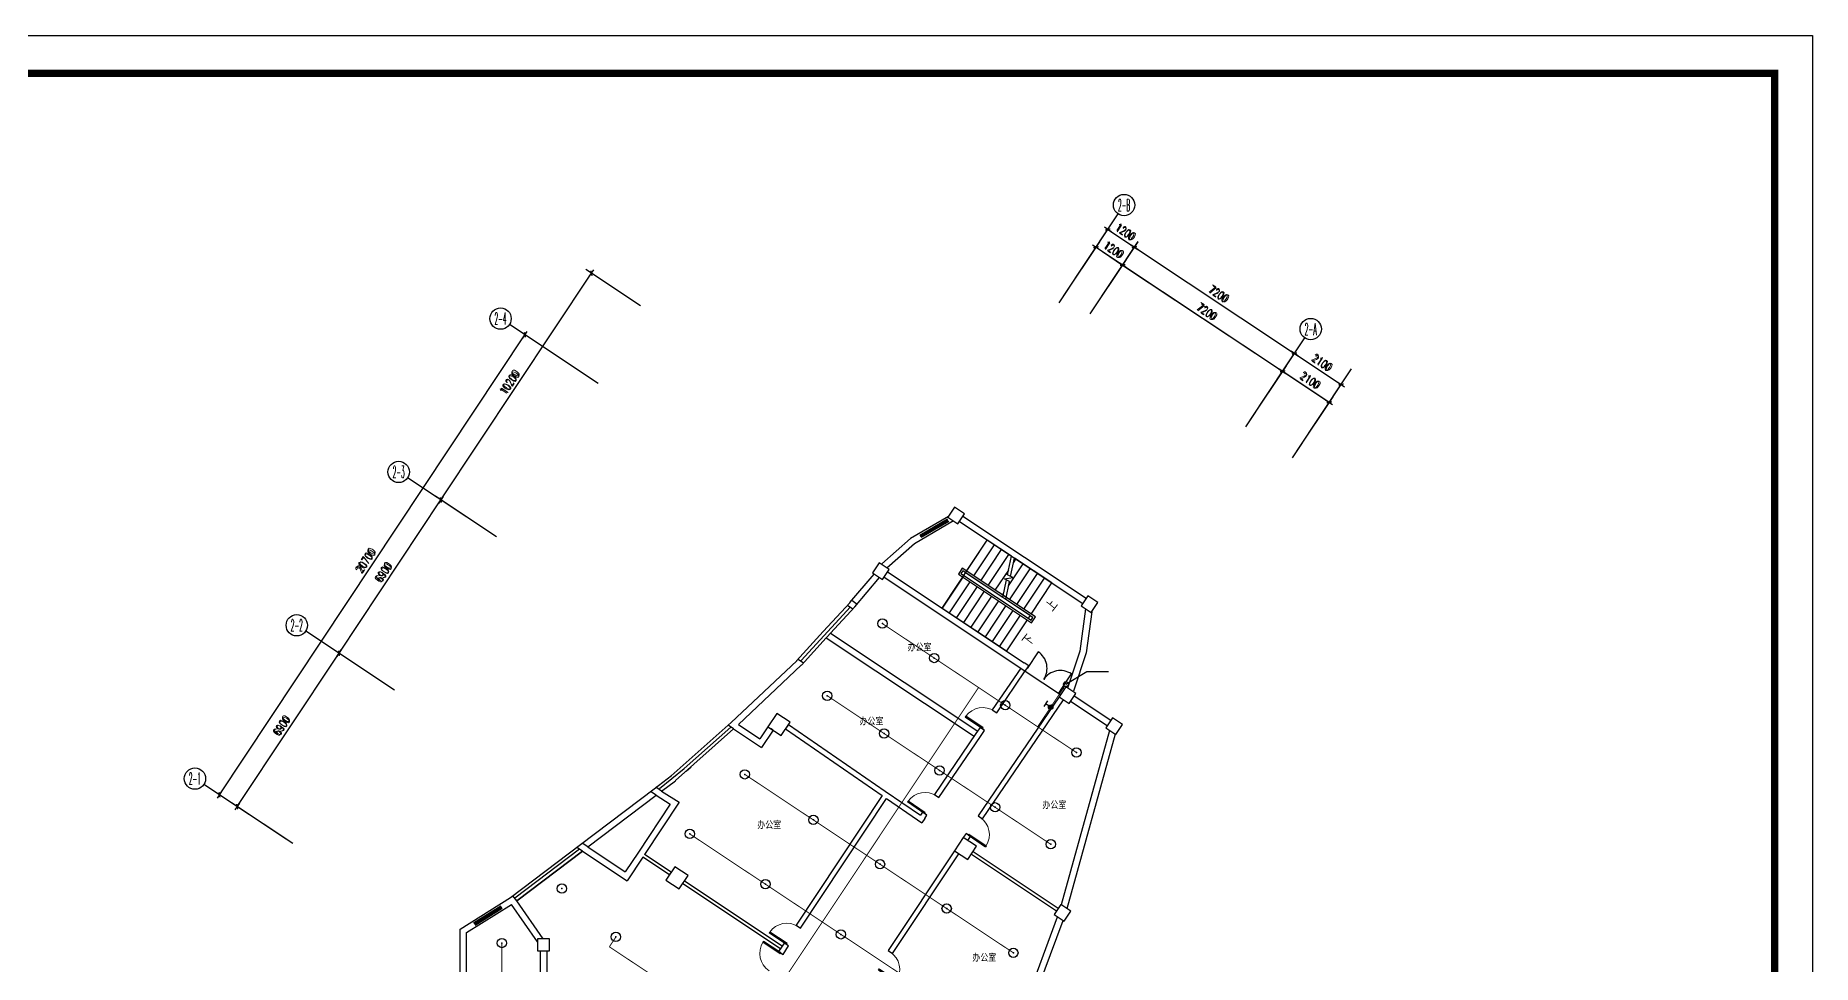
# Model space of a CAD drawing. Extents: x -149393 to 1177518, y -366685 to 296590.
# Drawn here: x 659243 to 725849, y -47495 to -12676 of the extents above; entities that cross this region are included whole.
import ezdxf
from ezdxf.enums import TextEntityAlignment as Align

# ---------------------------------------------------------------- set-up
doc = ezdxf.new("R2010")
doc.units = 0
doc.header["$LTSCALE"] = 1000
doc.header["$MEASUREMENT"] = 0
doc.linetypes.add('常规', pattern=[20, 10, 0, 10])
doc.layers.get('0').update_dxf_attribs({"linetype": 'CONTINUOUS'})
doc.layers.get('Defpoints').update_dxf_attribs({"linetype": 'CONTINUOUS'})
for name, color, linetype in [('AXIS', 3, 'CONTINUOUS'), ('AXIS_TEXT', 7, 'CONTINUOUS'), ('COLUMN', 9, 'CONTINUOUS'), ('EQUIP-动力', 3, 'CONTINUOUS'), ('EQUIP-消防', 3, 'CONTINUOUS'), ('PUB_TITLE', 253, 'CONTINUOUS'), ('STAIR', 2, 'CONTINUOUS'), ('TEL_SYMB', 3, 'CONTINUOUS'), ('TEL_TEXT', 7, 'CONTINUOUS'), ('WALL', 9, 'CONTINUOUS'), ('WINDOW', 4, 'CONTINUOUS'), ('WIRE-消防', 3, '常规')]:
    doc.layers.add(name, color=color, linetype=linetype)
doc.styles.add('_TCH_AXIS', font='COMPLEX', dxfattribs={"bigfont": 'GBCBIG'})
doc.styles.add('_TCH_DIM', font='SIMPLEX', dxfattribs={"bigfont": 'GBCBIG'})
doc.styles.add('_TCH_DIM_T3', font='SIMPLEX', dxfattribs={"width": 0.705882, "bigfont": 'GBCBIG'})
doc.styles.add('_TEL_DIM', font='', dxfattribs={"width": 0.8, "height": 3.5})
doc.styles.add('COMPLEX', font='COMPLEX')
doc.styles.add('DIM_FONT', font='SIMPLEX.shx', dxfattribs={"width": 0.8})
doc.styles.get("Standard").update_dxf_attribs({"font": 'gbenor.shx', "bigfont": 'gbcbig.shx'})
doc.styles.get('_TEL_DIM').set_extended_font_data('SimSun')
doc.dimstyles.new('_TCH_ARCH&&100', dxfattribs={"dimtxt": 297.5, "dimasz": 100, "dimexe": 250, "dimexo": 300, "dimgap": 126.25, "dimtad": 1, "dimdec": 0, "dimzin": 0, "dimdsep": 46, "dimtxsty": '_TCH_DIM_T3', "dimblk": 'ARCHTICK', "dimcen": 0.09, "dimclrt": 7, "dimazin": 2, "dimtfac": 1, "dimtdec": 0, "dimtix": 1, "dimtmove": 2, "dimatfit": 3, "dimfxl": 1, "dimtolj": 1, "dimtzin": 0, "dimarcsym": 0})
doc.dimstyles.new('DIMN', dxfattribs={"dimtxt": 300, "dimasz": 1, "dimexe": 250, "dimexo": 300, "dimgap": 150, "dimtad": 1, "dimdec": 0, "dimdsep": 46, "dimtxsty": 'DIM_FONT', "dimblk": '_DIMX', "dimcen": 2.5, "dimclrt": 7, "dimadec": 0, "dimazin": 0, "dimtfac": 1, "dimtdec": 0, "dimtix": 1, "dimtmove": 2, "dimatfit": 3, "dimldrblk": '_DIMX', "dimfxl": 1, "dimtolj": 1, "dimarcsym": 0})

# ---------------------------------------------------------------- blocks, each defined once
blk = doc.blocks.new('$equip$00001147')
blk.add_circle((0, 0), 0.5)
at = {"flags": 9}
blk.add_attdef('A', (0, 0), '', height=0.00002, dxfattribs=at)
blk = doc.blocks.new('$equip_U$00000304(cyc-PC)')
blk.add_point((0, 0))
blk.add_blockref('$equip$00001147', (0, 0))
at = {"color": 7, "style": '_TEL_DIM', "flags": 1}
blk.add_attdef('A', text='', height=0.00002, dxfattribs=at).set_placement((0, 0), align=Align.MIDDLE_CENTER)
blk = doc.blocks.new('fdhfhfh')
at = {"layer": 'WIRE-消防', "linetype": '常规', "const_width": 35}
blk.add_lwpolyline([(327663, -63863), (313946, -84452)], dxfattribs=at)
blk = doc.blocks.new('$VALVE$00000497')
for p, q in [((78, 138), (-78, 138)), ((0, 50), (0, 138))]:
    blk.add_line(p, q)
at = {"const_width": 49.6}
blk.add_lwpolyline([(25, 0, 1), (-25, 0, 1)], format="xyb", close=True, dxfattribs=at)
blk.add_circle((0, 0), 50)
blk = doc.blocks.new('$equip_U$00000370(cyc-PC)')
for p in [(-0.15, 0), (0, 0), (0.15, 0), (0, -0.15)]:
    blk.add_point(p)
at = {"xscale": 0.00300000000061118, "yscale": 0.00300000000061118, "zscale": 0.00300000000061118}
blk.add_blockref('$VALVE$00000497', (0, 0), dxfattribs=at)
at = {"color": 7, "style": '_TEL_DIM', "flags": 1}
blk.add_attdef('A', text='', height=0.00002, dxfattribs=at).set_placement((0, 0), align=Align.MIDDLE_CENTER)
blk = doc.blocks.new('_DIMX')
blk.add_line((-150, 0), (150, 0))
at = {"const_width": 50}
blk.add_lwpolyline([(-70, -70), (70, 70)], dxfattribs=at)
blk = doc.blocks.new('_ArchTick')
at = {"color": 0, "linetype": 'ByBlock', "const_width": 0.4}
blk.add_lwpolyline([(-0.5, -0.5), (0.5, 0.5)], dxfattribs=at)
blk = doc.blocks.new('*D999')
at = {"layer": 'AXIS', "color": 0, "lineweight": -2, "transparency": 16777216}
for p, q in [((704773, -27094), (706128, -25053)), ((705990, -25261), (707739, -26424)), ((706522, -28256), (707878, -26215))]:
    blk.add_line(p, q, dxfattribs=at)
at = {"layer": 'Defpoints', "color": 0, "transparency": 16777216}
for p in [(707739, -26424), (704607, -27344), (706356, -28506)]:
    blk.add_point(p, dxfattribs=at)
at = {"layer": 'AXIS', "color": 0, "lineweight": -2, "transparency": 16777216, "xscale": 100, "yscale": 100, "zscale": 100}
for p, rotation in [((705990, -25261), 146.3999999999992), ((707739, -26424), 326.3999999999992)]:
    blk.add_blockref('_ArchTick', p, dxfattribs=dict(at, rotation=rotation))
at = {"layer": 'AXIS', "color": 7, "transparency": 16777216, "insert": (707017, -25613), "char_height": 297.5, "attachment_point": 5, "rotation": 326.4, "style": '_TCH_DIM_T3'}
blk.add_mtext('\\A1;2100', dxfattribs=at)
blk = doc.blocks.new('*D1000')
at = {"layer": 'AXIS', "color": 0, "lineweight": -2, "transparency": 16777216}
for p, q in [((704773, -27094), (706571, -24387)), ((706433, -24595), (708182, -25757)), ((706522, -28256), (708320, -25549))]:
    blk.add_line(p, q, dxfattribs=at)
at = {"layer": 'Defpoints', "color": 0, "transparency": 16777216}
for p in [(708182, -25757), (704607, -27344), (706356, -28506)]:
    blk.add_point(p, dxfattribs=at)
at = {"layer": 'AXIS', "color": 0, "lineweight": -2, "transparency": 16777216, "xscale": 100, "yscale": 100, "zscale": 100}
for p, rotation in [((706433, -24595), 146.4000000000005), ((708182, -25757), 326.4000000000005)]:
    blk.add_blockref('_ArchTick', p, dxfattribs=dict(at, rotation=rotation))
at = {"layer": 'AXIS', "color": 7, "transparency": 16777216, "insert": (707460, -24947), "char_height": 297.5, "attachment_point": 5, "rotation": 326.4, "style": '_TCH_DIM_T3'}
blk.add_mtext('\\A1;2100', dxfattribs=at)
blk = doc.blocks.new('*D1001')
at = {"layer": 'AXIS', "color": 0, "lineweight": -2, "transparency": 16777216}
for p, q in [((698776, -23109), (700131, -21069)), ((699993, -21277), (705990, -25261)), ((704773, -27094), (706128, -25053))]:
    blk.add_line(p, q, dxfattribs=at)
at = {"layer": 'Defpoints', "color": 0, "transparency": 16777216}
for p in [(698610, -23359), (705990, -25261), (704607, -27344)]:
    blk.add_point(p, dxfattribs=at)
at = {"layer": 'AXIS', "color": 0, "lineweight": -2, "transparency": 16777216, "xscale": 100, "yscale": 100, "zscale": 100}
for p, rotation in [((699993, -21277), 146.3999999999997), ((705990, -25261), 326.3999999999997)]:
    blk.add_blockref('_ArchTick', p, dxfattribs=dict(at, rotation=rotation))
at = {"layer": 'AXIS', "color": 7, "transparency": 16777216, "insert": (703144, -23040), "char_height": 297.5, "attachment_point": 5, "rotation": 326.4, "style": '_TCH_DIM_T3'}
blk.add_mtext('\\A1;7200', dxfattribs=at)
blk = doc.blocks.new('*D1002')
at = {"layer": 'AXIS', "color": 0, "lineweight": -2, "transparency": 16777216}
for p, q in [((698776, -23109), (700574, -20402)), ((700436, -20611), (706433, -24595)), ((704773, -27094), (706571, -24387))]:
    blk.add_line(p, q, dxfattribs=at)
at = {"layer": 'Defpoints', "color": 0, "transparency": 16777216}
for p in [(698610, -23359), (706433, -24595), (704607, -27344)]:
    blk.add_point(p, dxfattribs=at)
at = {"layer": 'AXIS', "color": 0, "lineweight": -2, "transparency": 16777216, "xscale": 100, "yscale": 100, "zscale": 100}
for p, rotation in [((700436, -20611), 146.3999999999997), ((706433, -24595), 326.3999999999997)]:
    blk.add_blockref('_ArchTick', p, dxfattribs=dict(at, rotation=rotation))
at = {"layer": 'AXIS', "color": 7, "transparency": 16777216, "insert": (703586, -22374), "char_height": 297.5, "attachment_point": 5, "rotation": 326.4, "style": '_TCH_DIM_T3'}
blk.add_mtext('\\A1;7200', dxfattribs=at)
blk = doc.blocks.new('*D1003')
at = {"layer": 'AXIS', "color": 0, "lineweight": -2, "transparency": 16777216}
for p, q in [((697776, -22445), (699132, -20405)), ((698994, -20613), (699993, -21277)), ((698776, -23109), (700131, -21069))]:
    blk.add_line(p, q, dxfattribs=at)
at = {"layer": 'Defpoints', "color": 0, "transparency": 16777216}
for p in [(699993, -21277), (697610, -22695), (698610, -23359)]:
    blk.add_point(p, dxfattribs=at)
at = {"layer": 'AXIS', "color": 0, "lineweight": -2, "transparency": 16777216, "xscale": 100, "yscale": 100, "zscale": 100}
for p, rotation in [((698994, -20613), 146.4000000000012), ((699993, -21277), 326.4000000000012)]:
    blk.add_blockref('_ArchTick', p, dxfattribs=dict(at, rotation=rotation))
at = {"layer": 'AXIS', "color": 7, "transparency": 16777216, "insert": (699645, -20716), "char_height": 297.5, "attachment_point": 5, "rotation": 326.4, "style": '_TCH_DIM_T3'}
blk.add_mtext('\\A1;1200', dxfattribs=at)
blk = doc.blocks.new('*D1004')
at = {"layer": 'AXIS', "color": 0, "lineweight": -2, "transparency": 16777216}
for p, q in [((697776, -22445), (699575, -19738)), ((699436, -19947), (700436, -20611)), ((698776, -23109), (700574, -20402))]:
    blk.add_line(p, q, dxfattribs=at)
at = {"layer": 'Defpoints', "color": 0, "transparency": 16777216}
for p in [(700436, -20611), (697610, -22695), (698610, -23359)]:
    blk.add_point(p, dxfattribs=at)
at = {"layer": 'AXIS', "color": 0, "lineweight": -2, "transparency": 16777216, "xscale": 100, "yscale": 100, "zscale": 100}
for p, rotation in [((699436, -19947), 146.3999999999981), ((700436, -20611), 326.3999999999982)]:
    blk.add_blockref('_ArchTick', p, dxfattribs=dict(at, rotation=rotation))
at = {"layer": 'AXIS', "color": 7, "transparency": 16777216, "insert": (700088, -20050), "char_height": 297.5, "attachment_point": 5, "rotation": 326.4, "style": '_TCH_DIM_T3'}
blk.add_mtext('\\A1;1200', dxfattribs=at)
blk = doc.blocks.new('*D1005')
at = {"layer": 'AXIS', "color": 0, "lineweight": -2, "transparency": 16777216}
for p, q in [((674437, -30084), (680082, -21588)), ((681914, -22806), (679874, -21450)), ((676270, -31301), (674229, -29946))]:
    blk.add_line(p, q, dxfattribs=at)
at = {"layer": 'Defpoints', "color": 0, "transparency": 16777216}
for p in [(680082, -21588), (682164, -22972), (676520, -31467)]:
    blk.add_point(p, dxfattribs=at)
at = {"layer": 'AXIS', "color": 0, "lineweight": -2, "transparency": 16777216, "xscale": 100, "yscale": 100, "zscale": 100}
for p, rotation in [((680082, -21588), 56.39999999999981), ((674437, -30084), 236.3999999999998)]:
    blk.add_blockref('_ArchTick', p, dxfattribs=dict(at, rotation=rotation))
at = {"layer": 'AXIS', "color": 7, "transparency": 16777216, "insert": (677031, -25684), "char_height": 297.5, "attachment_point": 5, "rotation": 56.4, "style": '_TCH_DIM_T3'}
blk.add_mtext('\\A1;10200', dxfattribs=at)
blk = doc.blocks.new('*D1006')
at = {"layer": 'AXIS', "color": 0, "lineweight": -2, "transparency": 16777216}
for p, q in [((676270, -31301), (674229, -29946)), ((670619, -35831), (674437, -30084)), ((672451, -37049), (670411, -35693))]:
    blk.add_line(p, q, dxfattribs=at)
at = {"layer": 'Defpoints', "color": 0, "transparency": 16777216}
for p in [(674437, -30084), (676520, -31467), (672701, -37215)]:
    blk.add_point(p, dxfattribs=at)
at = {"layer": 'AXIS', "color": 0, "lineweight": -2, "transparency": 16777216, "xscale": 100, "yscale": 100, "zscale": 100}
for p, rotation in [((674437, -30084), 56.40000000000044), ((670619, -35831), 236.4000000000005)]:
    blk.add_blockref('_ArchTick', p, dxfattribs=dict(at, rotation=rotation))
at = {"layer": 'AXIS', "color": 7, "transparency": 16777216, "insert": (672299, -32805), "char_height": 297.5, "attachment_point": 5, "rotation": 56.4, "style": '_TCH_DIM_T3'}
blk.add_mtext('\\A1;6900', dxfattribs=at)
blk = doc.blocks.new('*D1007')
at = {"layer": 'AXIS', "color": 0, "lineweight": -2, "transparency": 16777216}
for p, q in [((666800, -41578), (670619, -35831)), ((672451, -37049), (670411, -35693)), ((668633, -42796), (666592, -41440))]:
    blk.add_line(p, q, dxfattribs=at)
at = {"layer": 'Defpoints', "color": 0, "transparency": 16777216}
for p in [(670619, -35831), (672701, -37215), (668883, -42962)]:
    blk.add_point(p, dxfattribs=at)
at = {"layer": 'AXIS', "color": 0, "lineweight": -2, "transparency": 16777216, "xscale": 100, "yscale": 100, "zscale": 100}
for p, rotation in [((670619, -35831), 56.39999999999963), ((666800, -41578), 236.3999999999997)]:
    blk.add_blockref('_ArchTick', p, dxfattribs=dict(at, rotation=rotation))
at = {"layer": 'AXIS', "color": 7, "transparency": 16777216, "insert": (668481, -38553), "char_height": 297.5, "attachment_point": 5, "rotation": 56.4, "style": '_TCH_DIM_T3'}
blk.add_mtext('\\A1;6900', dxfattribs=at)
blk = doc.blocks.new('*D1008')
at = {"layer": 'AXIS', "color": 0, "lineweight": -2, "transparency": 16777216}
for p, q in [((666134, -41136), (677589, -23894)), ((680088, -25554), (677381, -23756)), ((668633, -42796), (665926, -40997))]:
    blk.add_line(p, q, dxfattribs=at)
at = {"layer": 'Defpoints', "color": 0, "transparency": 16777216}
for p in [(677589, -23894), (680338, -25720), (668883, -42962)]:
    blk.add_point(p, dxfattribs=at)
at = {"layer": 'AXIS', "color": 0, "lineweight": -2, "transparency": 16777216, "xscale": 100, "yscale": 100, "zscale": 100}
for p, rotation in [((677589, -23894), 56.39999999999999), ((666134, -41136), 236.4)]:
    blk.add_blockref('_ArchTick', p, dxfattribs=dict(at, rotation=rotation))
at = {"layer": 'AXIS', "color": 7, "transparency": 16777216, "insert": (671633, -32363), "char_height": 297.5, "attachment_point": 5, "rotation": 56.4, "style": '_TCH_DIM_T3'}
blk.add_mtext('\\A1;20700', dxfattribs=at)
blk = doc.blocks.new('_FZHK')
blk.add_lwpolyline([(-0.5, -0.5), (0.5, -0.5), (0.5, 0.5), (-0.5, 0.5)], close=True)
blk = doc.blocks.new('_AXISO')
blk.add_circle((0, 0), 0.5)
at = {"layer": 'AXIS_TEXT', "style": 'COMPLEX', "width": 1.041667}
blk.add_attdef('A', text='', height=0.56, dxfattribs=at).set_placement((-0.25, -0.28), (0.25, -0.28), align=Align.FIT)
blk = doc.blocks.new('$TCHSYS$WIN2D')
for p, q in [((-0.5, 0.5), (0.5, 0.5)), ((0.5, 0.167), (-0.5, 0.167)), ((0.5, -0.167), (-0.5, -0.167)), ((-0.5, -0.5), (0.5, -0.5))]:
    blk.add_line(p, q)
blk = doc.blocks.new('$DorLib2D$00000001')
for p, q in [((0.45, 0.975), (0.5, 0.975)), ((0.45, 0), (0.45, 0.975)), ((0.5, 0), (0.5, 0.975)), ((0.5, 0), (0.45, 0))]:
    blk.add_line(p, q)
at = {"lineweight": 13}
blk.add_arc((0.475, 0), 0.975, 91.46928, 180, dxfattribs=at)

msp = doc.modelspace()

# ---------------------------------------------------------------- linework, layer by layer
at = {"color": 59}
for p, q in [((688772.4, -35020), (689773.1, -33925.6)), ((689842, -33843.3), (690037.7, -33984.9)), ((687943.7, -36104), (689790, -34085)), ((689044.1, -35078.5), (689950.3, -34087.6)), ((689682.9, -34024.3), (689878.6, -34166)), ((687771.7, -36114.3), (688772.4, -35020)), ((687948.8, -36276.3), (688880.2, -35257.8)), ((688880.2, -35257.8), (689079, -35040.3)), ((687828.6, -36052), (688032.2, -36185)), ((683073.4, -40421.1), (685320.6, -38426.9)), ((683553.1, -40155.9), (685306, -38600.3)), ((685409.4, -38668.9), (685202.6, -38531.6)), ((683232.7, -40600.6), (685409.4, -38668.9)), ((682428.2, -40909.8), (683080.5, -40415.3)), ((682636.2, -40902.8), (683553.1, -40155.9)), ((682712, -40995.8), (683225.5, -40606.5)), ((683630.8, -40247.3), (683816.4, -40082.6)), ((682509.5, -41149.4), (682297.7, -41008.7)), ((682712, -40995.8), (682500.3, -40855.1)), ((677050.2, -44987), (679667.4, -43002.8)), ((679638.7, -43175.2), (677210.4, -45016.1)), ((679744.5, -43245.5), (677282.9, -45111.7)), ((677282.9, -45111.7), (679744.5, -43245.5)), ((679744.5, -43245.5), (679532.8, -43104.9)), ((679947.1, -43092), (679735.4, -42951.3)), ((677282.9, -45111.7), (677137.9, -44920.5))]:
    msp.add_line(p, q, dxfattribs=at)
msp.add_lwpolyline([(697866.3, -36988.7), (698652.4, -36513.4), (699458.3, -36513.4)])
msp.add_circle((697866.3, -36988.7), 90.8)
at = {"layer": 'AXIS'}
for p, q in [((697610, -22695.3), (699823.6, -19363.6)), ((680338, -25720.3), (677006.3, -23506.7)), ((704606.6, -27343.7), (706820.2, -24012.1)), ((706355.7, -28505.9), (708569.3, -25174.2)), ((676519.6, -31467.4), (673187.9, -29253.9)), ((672701.2, -37214.6), (669369.5, -35001)), ((668882.8, -42961.8), (665551.1, -40748.2))]:
    msp.add_line(p, q, dxfattribs=at)
for centre in [(700045, -19030.4), (707041.5, -23678.9)]:
    msp.add_circle(centre, 400, dxfattribs=at)
at = {"layer": 'PUB_TITLE'}
msp.add_lwpolyline([(607049.5, -12676.1), (725849.5, -12676.1), (725849.5, -96684.6), (607049.5, -96684.6)], close=True, dxfattribs=at)
at = {"layer": 'PUB_TITLE', "const_width": 270.7}
msp.add_lwpolyline([(614120.9, -14090.4), (724435.2, -14090.4), (724435.2, -95270.4), (614120.9, -95270.4), (614120.9, -14090.4)], close=True, dxfattribs=at)
at = {"layer": 'STAIR', "color": 59}
for p, q in [((693223.7, -34137.5), (694917.1, -31588.7)), ((694143.2, -32753.6), (694917.1, -31588.7)), ((694412, -32932.2), (695185.9, -31767.3)), ((694680.8, -33110.8), (695454.7, -31945.9)), ((695831.3, -32196.1), (694917.1, -31588.7)), ((694949.6, -33289.4), (695723.5, -32124.5)), ((695682.2, -32894.9), (695831.3, -32196.1)), ((695718.3, -33298.7), (696261.1, -32481.7)), ((695792.5, -32951.2), (695938.3, -32267.2)), ((695901.5, -32439.8), (695992.3, -32303.1)), ((697336.4, -33196.1), (695938.3, -32267.2)), ((693997.6, -32972.6), (693223.7, -34137.5)), ((694266.4, -33151.2), (693492.5, -34316.1)), ((693978.9, -32644.4), (693833.4, -32863.5)), ((693833.4, -32863.5), (696581.2, -34689.1)), ((693998.9, -32743.9), (693932.8, -32843.4)), ((693932.8, -32843.4), (696561.2, -34589.7)), ((696726.7, -34470.1), (693978.9, -32644.4)), ((696627.3, -34490.2), (693998.9, -32743.9)), ((694037.3, -32912.9), (696456.6, -34520.3)), ((695501.5, -33742.2), (694103.5, -32813.3)), ((695218.4, -33468), (695721.5, -32710.7)), ((695501.5, -33742.2), (695642.4, -33081.6)), ((695562.7, -33040.9), (695881.1, -32996.4)), ((695752.6, -33137.9), (695562.7, -33040.9)), ((695608.6, -33813.3), (695752.6, -33137.9)), ((695881.1, -32996.4), (695682.2, -32894.9)), ((695756, -33825.2), (696530, -32660.3)), ((696024.8, -34003.8), (696798.8, -32838.9)), ((696293.7, -34182.4), (697067.6, -33017.5)), ((696562.5, -34361), (697336.4, -33196.1)), ((694535.3, -33329.8), (693761.3, -34494.7)), ((694804.1, -33508.4), (694030.1, -34673.3)), ((695072.9, -33687), (694299, -34851.9)), ((695341.7, -33865.6), (694567.8, -35030.5)), ((695487.2, -33646.6), (695538.3, -33569.6)), ((696522.8, -34420.7), (695608.6, -33813.3)), ((693223.7, -34137.5), (695643, -35744.9)), ((695610.5, -34044.2), (694836.6, -35209.1)), ((695879.3, -34222.8), (695105.4, -35387.7)), ((696148.1, -34401.4), (695374.2, -35566.3)), ((696416.9, -34580), (695643, -35744.9)), ((696522.8, -34420.7), (696456.6, -34520.3)), ((696561.2, -34589.7), (696627.3, -34490.2)), ((696581.2, -34689.1), (696726.7, -34470.1))]:
    msp.add_line(p, q, dxfattribs=at)
at = {"layer": 'TEL_SYMB', "color": 59, "elevation": 1793}
msp.add_lwpolyline([(696184.2, -35221.9, 0, 0, 0), (693033.1, -33128.3, 0, 0, 0), (693912.9, -31804.1, 0, 0, 0), (695286.8, -32717, 95.6, 0, 0), (695585.5, -32915.4, 0, 0, 0)], format="xyseb", dxfattribs=at)
at = {"layer": 'TEL_SYMB', "color": 59}
msp.add_lwpolyline([(697064, -33897.7, 0, 0, 0), (696153, -33292.5, 95.6, 0, 0), (695854.3, -33094, 0, 0, 0)], format="xyseb", dxfattribs=at)
at = {"layer": 'WALL', "color": 59}
for p, q in [((693460.9, -30702.1), (692046.1, -31531.6)), ((693647.2, -30871.1), (692187.4, -31727)), ((693873, -30895), (698495.7, -33966.4)), ((694005.8, -30695.1), (698628.5, -33766.5)), ((692046.1, -31531.6), (690971.5, -32477.7)), ((692187.4, -31727), (691154.3, -32636.5)), ((689770.3, -33928.8), (690678.8, -32860.9)), ((689953.1, -34084.3), (690880.1, -32994.6)), ((691047.3, -32979.6), (696171.8, -36384.4)), ((691180.1, -32779.7), (696304.7, -36184.5)), ((698605.2, -34165.2), (698393.3, -35757.2)), ((698833.2, -34271.5), (698628.2, -35811.7)), ((688880.2, -35257.8), (694426.6, -38942.8)), ((689044.1, -35078.5), (694561.7, -38744.5)), ((698393.3, -35757.2), (697929.7, -37138.1)), ((698628.2, -35811.7), (698145.5, -37249.2)), ((685317.9, -38429.4), (687777.8, -36108)), ((685591.1, -38501.5), (687942.6, -36282.6)), ((696171.8, -36384.4), (696342.9, -36498)), ((696475.7, -36298.1), (696304.7, -36184.5)), ((696342.9, -36498), (696475.7, -36298.1)), ((697725.1, -37128.2), (697592.3, -37328.1)), ((697801.8, -37179.2), (697725.1, -37128.2)), ((697592.3, -37328.1), (697669, -37379.1)), ((698043.8, -37628.1), (699418.1, -38541.2)), ((698176.6, -37428.2), (699551, -38341.3)), ((685591.1, -38501.5), (686393.2, -39034.4)), ((686691.7, -38585.9), (686393.2, -39034.4)), ((686692, -38586.1), (686691.7, -38585.9)), ((685409.4, -38668.9), (686460.2, -39367.1)), ((686891.5, -38718.8), (686460.2, -39367.1)), ((686891.5, -38718.8), (686791.6, -38652.3)), ((699503.6, -38724), (697692.3, -45264.4)), ((699713.9, -38863.8), (697902.6, -45404.2)), ((679667.4, -43002.8), (682428.2, -40909.8)), ((679947.1, -43092), (682508, -41150.5)), ((682508, -41150.5), (683035.3, -41485.7)), ((682712, -40995.8), (683370.9, -41414.6)), ((683035.3, -41485.7), (681838.5, -43284.3)), ((683370.9, -41414.6), (682071.6, -43367.3)), ((679744.5, -43245.5), (681414.4, -44355)), ((679947.1, -43092), (681347.4, -44022.4)), ((681838.5, -43284.3), (681347.4, -44022.4)), ((694387.5, -43266.8), (697580.1, -45388)), ((682005.1, -43467.2), (681414.4, -44355)), ((683006.4, -44133.4), (682005.1, -43467.2)), ((683072.8, -44033.5), (682071.6, -43367.3)), ((694321.1, -43366.8), (697513.7, -45487.9)), ((683006.4, -44133.4), (683039.6, -44083.4)), ((683506.1, -44465.4), (687168.6, -46898.7)), ((683572.6, -44365.5), (687235, -46798.8)), ((675162.8, -46168.8), (677050.2, -44987)), ((675402.8, -46301.7), (677085.4, -45248.1)), ((678057.8, -46640.7), (677085.4, -45248.1)), ((678272, -46528.3), (677282.9, -45111.7)), ((695583.8, -51025.1), (697551.3, -45711)), ((695777.7, -51192.8), (697756.7, -45847.5)), ((675162.8, -49633.3), (675162.8, -46168.8)), ((675402.8, -49753.3), (675402.8, -46301.7)), ((678162.8, -46978.3), (678162.8, -50422.7)), ((678402.8, -46978.3), (678402.8, -50482.7))]:
    msp.add_line(p, q, dxfattribs=at)
at = {"layer": 'WALL'}
for p, q in [((696170.7, -36383.6), (695105.5, -37946.6)), ((695270.7, -38059.3), (696337.3, -36494.3)), ((697610.9, -37466.5), (694573, -41924.2)), ((694738.3, -42036.8), (697776.2, -37579.2)), ((695105.5, -37946.6), (695270.7, -38059.3)), ((687471.2, -38503.6), (687357.8, -38668.3)), ((687471.2, -38503.6), (691093.5, -40997.6)), ((694654.9, -38607.7), (694494.2, -38843.6)), ((694820.2, -38720.3), (694654.9, -38607.7)), ((687357.8, -38668.3), (690979.9, -41162.2)), ((694494.2, -38843.6), (692940, -41126.4)), ((693105.3, -41239), (694659.5, -38956.2)), ((694659.4, -38956.3), (694820.2, -38720.3)), ((690979.9, -41162.2), (687748.9, -46025.3)), ((687915.4, -46136), (691144.7, -41275.7)), ((691093.5, -40997.6), (692410.4, -41904.3)), ((691144.7, -41275.7), (692297.9, -42069.7)), ((692940, -41126.4), (693105.3, -41239)), ((692489.8, -41787.7), (692410.4, -41904.3)), ((692655.1, -41900.3), (692489.8, -41787.7)), ((692575.1, -42017.7), (692655.1, -41900.3)), ((694573, -41924.2), (694738.3, -42036.8)), ((692297.9, -42069.7), (692462.6, -42183.1)), ((692576, -42018.3), (692462.6, -42183.1)), ((692575.1, -42017.7), (692576, -42018.3)), ((694122.5, -42585.3), (694020.6, -42734.9)), ((694287.8, -42697.9), (694122.5, -42585.3)), ((693688.5, -43234.6), (691203.3, -46975.3)), ((694187.2, -42845.6), (694287.8, -42697.9)), ((691369.8, -47085.9), (693855.1, -43345.3)), ((687748.9, -46025.3), (687915.4, -46136)), ((687201.8, -46848.8), (687097.4, -47005.9)), ((687097.4, -47005.9), (687264, -47116.6)), ((687306.1, -46691.7), (687201.8, -46848.8)), ((687264, -47116.6), (687368.4, -46959.4)), ((687472.7, -46802.3), (687306.1, -46691.7)), ((687368.4, -46959.4), (687472.7, -46802.3)), ((691203.3, -46975.3), (691369.8, -47085.9))]:
    msp.add_line(p, q, dxfattribs=at)
msp.add_lwpolyline([(696342.9, -36498), (697669, -37379.1)], dxfattribs=at)
at = {"layer": 'WINDOW', "color": 59, "extrusion": (1.02e-16, -6.77687e-17, -1)}
msp.add_lwpolyline([(-697658.7, -37228.1), (-698073.7, -36603.5, -0.4142136), (-697034, -36813.1, -0.4142136), (-696824.4, -35773.4), (-696409.3, -36398.1)], format="xyb", dxfattribs=at)
at = {"layer": 'WIRE-消防', "linetype": '常规', "const_width": 35}
for points in [[(690986.1, -34717.9), (692928.8, -36008.7)], [(692928.8, -36008.7), (695594.2, -37779.5)], [(697816, -37064.3), (696805.9, -38584.6)], [(688919.5, -37422.9), (691049.1, -38837.8)], [(695594.2, -37779.5), (698259.5, -39550.4)], [(691049.1, -38837.8), (693131.4, -40221.3)], [(685827.5, -40369.4), (688399.2, -42078.1)], [(693131.4, -40221.3), (695213.8, -41604.8)], [(695213.8, -41604.8), (697296.1, -42988.3)], [(683768.8, -42603.4), (689432.6, -46366.5)], [(688399.2, -42078.1), (690898, -43738.3)], [(690898, -43738.3), (693395.1, -45397.3)], [(693395.1, -45397.3), (693396.7, -45398.5)], [(693396.7, -45398.5), (695895.5, -47058.6)], [(680998.8, -46461.8), (680752.5, -46832.6)], [(689432.6, -46366.5), (691929.7, -48025.5)], [(676722.5, -46691.5), (676722.5, -51359.7)], [(680752.5, -46832.6), (685102.7, -49722.9)]]:
    msp.add_lwpolyline(points, dxfattribs=at)

# ---------------------------------------------------------------- block references
msp.add_blockref('fdhfhfh', (366928.2, 26750.4))
at = {"layer": 'AXIS'}
ref = msp.add_blockref('_AXISO', (676673.1, -23285.4), dxfattribs=dict(at, xscale=800, yscale=800, zscale=800))
ref.add_attrib('A', '2-4', dxfattribs={"layer": 'AXIS_TEXT', "height": 452.55, "style": '_TCH_AXIS', "width": 0.33871}).set_placement((676446.8, -23511.6), (676899.4, -23511.6), align=Align.FIT)
ref = msp.add_blockref('_AXISO', (672854.7, -29032.5), dxfattribs=dict(at, xscale=800, yscale=800, zscale=800))
ref.add_attrib('A', '2-3', dxfattribs={"layer": 'AXIS_TEXT', "height": 452.55, "style": '_TCH_AXIS', "width": 0.35}).set_placement((672628.4, -29258.8), (673081, -29258.8), align=Align.FIT)
ref = msp.add_blockref('_AXISO', (669036.3, -34779.7), dxfattribs=dict(at, xscale=800, yscale=800, zscale=800))
ref.add_attrib('A', '2-2', dxfattribs={"layer": 'AXIS_TEXT', "height": 452.55, "style": '_TCH_AXIS', "width": 0.35}).set_placement((668810, -35005.9), (669262.6, -35005.9), align=Align.FIT)
ref = msp.add_blockref('_AXISO', (665217.9, -40526.8), dxfattribs=dict(at, xscale=800, yscale=800, zscale=800))
ref.add_attrib('A', '2-1', dxfattribs={"layer": 'AXIS_TEXT', "height": 452.55, "style": '_TCH_AXIS', "width": 0.381818}).set_placement((664991.6, -40753.1), (665444.2, -40753.1), align=Align.FIT)
at = {"layer": 'COLUMN', "color": 59}
for p, xscale, yscale, zscale, rotation in [((693752, -30670.6), 449.9999999999738, 449.9999999999738, 449.9999999999738, 326.3999999999982), ((690926.3, -32755.1), 449.9999999999778, 449.9999999999778, 449.9999999999778, 326.3999999999973), ((698749.5, -33990.9), 449.9999999999858, 449.9999999999858, 449.9999999999858, 56.39999999999244), ((697922.8, -37403.6), 450.0000000000747, 450.0000000000747, 450.0000000000747, 326.4000000000055), ((687107.9, -38502.3), 599.999999999961, 599.999999999961, 599.999999999961, 326.3999999999987), ((699672, -38565.7), 449.9999999999638, 449.9999999999638, 449.9999999999638, 236.4000000000084), ((694104.4, -43150.8), 600.000000000062, 600.000000000062, 600.000000000062, 326.4000000000042), ((683289.5, -44249.5), 599.999999999965, 599.999999999965, 599.999999999965, 326.3999999999982), ((697734.3, -45562.5), 450.0000000000708, 450.0000000000708, 450.0000000000708, 326.4000000000063)]:
    msp.add_blockref('_FZHK', p, dxfattribs=dict(at, xscale=xscale, yscale=yscale, zscale=zscale, rotation=rotation))
at = {"layer": 'COLUMN', "color": 59, "xscale": 450, "yscale": 450, "zscale": 450}
msp.add_blockref('_FZHK', (678282.8, -46753.3), dxfattribs=at)
at = {"layer": 'EQUIP-动力', "xscale": 549.9999999999868, "yscale": 549.9999999999868, "zscale": 549.9999999999868, "rotation": 56.40000000000244}
msp.add_blockref('$equip_U$00000370(cyc-PC)', (697294.8, -37848.8), dxfattribs=at)
at = {"layer": 'EQUIP-消防', "xscale": 350, "yscale": 350, "zscale": 350}
for p in [(690986.1, -34717.9), (692928.8, -36008.7), (688919.5, -37422.9), (695594.2, -37779.5), (691049.1, -38837.8), (698259.5, -39550.4), (685827.5, -40369.4), (693131.4, -40221.3), (688399.2, -42078.1), (695213.8, -41604.8), (683768.8, -42603.4), (697296.1, -42988.3), (690898, -43738.3), (678975.6, -44650.2), (686600.7, -44485), (693395.1, -45397.3), (693396.7, -45398.5), (676722.5, -46691.5), (680998.8, -46461.8), (689432.6, -46366.5), (695895.5, -47058.6)]:
    msp.add_blockref('$equip_U$00000304(cyc-PC)', p, dxfattribs=at)
at = {"layer": 'WINDOW', "color": 59}
for name, p, xscale, yscale, zscale, rotation in [('$TCHSYS$WIN2D', (692934.4, -31149.9), 1200, 100, 1200, 210.3824063668275), ('$DorLib2D$00000001', (694962.8, -38333.5), 800.0000000000002, -800, 800.0000000000002, 235.7259631020157), ('$DorLib2D$00000001', (692797.6, -41513.4), 800.0000000000001, -800, 800.0000000000001, 235.7524712558617), ('$DorLib2D$00000001', (694430.4, -42311.1), 800, 800, 800, 235.7259631020159), ('$TCHSYS$WIN2D', (676200.6, -45660.5), 1200, 100, 1200, 32.05253829846824), ('$DorLib2D$00000001', (687610.8, -46413.8), 800.0000000000001, -800, 800.0000000000001, 236.4000000000007), ('$DorLib2D$00000001', (686959.3, -47394.4), -800, -800, -800, 236.4000000000005), ('$DorLib2D$00000001', (691065.2, -47363.8), 800, 800, 800, 236.4000000000005)]:
    msp.add_blockref(name, p, dxfattribs=dict(at, xscale=xscale, yscale=yscale, zscale=zscale, rotation=rotation))

# ---------------------------------------------------------------- texts
at = {"layer": 'AXIS', "color": 7, "style": '_TCH_AXIS'}
for s, width, p, p2 in [('2-B', 0.333333, (699818.7, -19256.7), (700271.2, -19256.7)), ('2-A', 0.328125, (706815.2, -23905.2), (707267.8, -23905.2))]:
    msp.add_text(s, height=452.55, dxfattribs=dict(at, width=width)).set_placement(p, p2, align=Align.FIT)
at = {"layer": 'TEL_TEXT', "color": 59, "style": '_TCH_DIM'}
for s, p in [('上', (697371.5, -34302.3)), ('下', (696505.5, -35608.9, 1793))]:
    msp.add_text(s, height=403.5, rotation=51.755298, dxfattribs=at).set_placement(p)
at = {"layer": 'TEL_TEXT', "color": 59, "style": '_TEL_DIM', "width": 0.8}
for p in [(691932.2, -35730.7), (690130.7, -38502.6), (696985.9, -41640), (686298.8, -42389), (694360.2, -47363.4)]:
    msp.add_text('办公室', height=265.82, dxfattribs=at).set_placement(p)

# ---------------------------------------------------------------- dimensions: what is measured, and where the dimension line sits
at = {"layer": 'AXIS'}
for p1, p2, distance in [((697610, -22695.3), (698609.6, -23359.3), 3300), ((697610, -22695.3), (698609.6, -23359.3), 2500), ((698609.6, -23359.3), (704606.6, -27343.7), 3300), ((698609.6, -23359.3), (704606.6, -27343.7), 2500), ((676519.6, -31467.4), (682164.2, -22971.6), 2500), ((668882.8, -42961.8), (680338, -25720.3), 3300), ((704606.6, -27343.7), (706355.7, -28505.9), 3300), ((704606.6, -27343.7), (706355.7, -28505.9), 2500), ((672701.2, -37214.6), (676519.6, -31467.4), 2500), ((668882.8, -42961.8), (672701.2, -37214.6), 2500)]:
    msp.add_aligned_dim(p1=p1, p2=p2, distance=distance, dimstyle='DIMN', dxfattribs=at).render()
for p1, p2, distance, picture, middle in [((697610, -22695.3), (698609.6, -23359.3), 3300, '*D1004', (700088.2, -20049.6)), ((697610, -22695.3), (698609.6, -23359.3), 2500, '*D1003', (699645.5, -20715.9)), ((698609.6, -23359.3), (704606.6, -27343.7), 3300, '*D1002', (703586.4, -22373.8)), ((698609.6, -23359.3), (704606.6, -27343.7), 2500, '*D1001', (703143.7, -23040.2)), ((676519.6, -31467.4), (682164.2, -22971.6), 2500, '*D1005', (677030.5, -25683.9)), ((668882.8, -42961.8), (680338, -25720.3), 3300, '*D1008', (671632.7, -32362.6)), ((704606.6, -27343.7), (706355.7, -28505.9), 3300, '*D1000', (707459.5, -24947.1)), ((704606.6, -27343.7), (706355.7, -28505.9), 2500, '*D999', (707016.8, -25613.5)), ((672701.2, -37214.6), (676519.6, -31467.4), 2500, '*D1006', (672299, -32805.4)), ((668882.8, -42961.8), (672701.2, -37214.6), 2500, '*D1007', (668480.6, -38552.5))]:
    dim = msp.add_aligned_dim(p1=p1, p2=p2, distance=distance, dimstyle='_TCH_ARCH&&100', dxfattribs=at)
    dim.commit()
    dim.dimension.update_dxf_attribs({"geometry": picture, "text_midpoint": middle})

doc.saveas('drawing.dxf')
